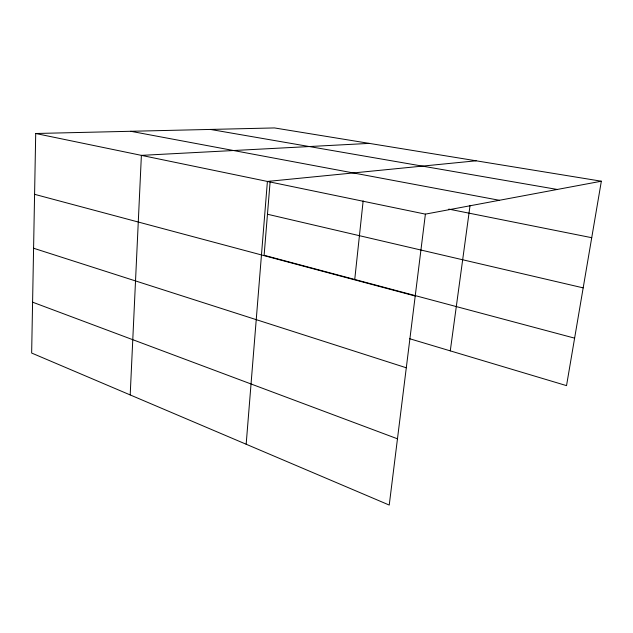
<?xml version="1.0" encoding="UTF-8"?>
<svg xmlns="http://www.w3.org/2000/svg" width="633" height="633" viewBox="0 0 633 633"><rect width="100%" height="100%" fill="white"/><g stroke="black" fill="none" stroke-linecap="round" stroke-linejoin="round"><path stroke-width="0.95" d="M601.35 181.212L274.508 127.937L35.709 133.5L31.65 353.04L389.232 505.063L425.392 214.128L601.35 181.212L566.527 385.632L409.717 338.742M130.192 394.937L141.388 155.37L369.308 143.39M246.166 444.239L267.403 181.442L476.135 160.798M270.156 181.275L264.119 255.281L574.614 338.149M354.741 279.469L363.152 200.875M450.277 350.872L470.066 205.401M210.385 129.433L557.262 189.457M130.73 131.284L499.382 200.289M448.797 209.112L591.728 237.699M35.709 133.5L425.392 214.128M267.466 214.239L583.183 287.873M34.586 194.323L415.216 296.022M33.589 248.239L406.299 367.781M32.592 302.178L397.469 438.804"/></g></svg>
